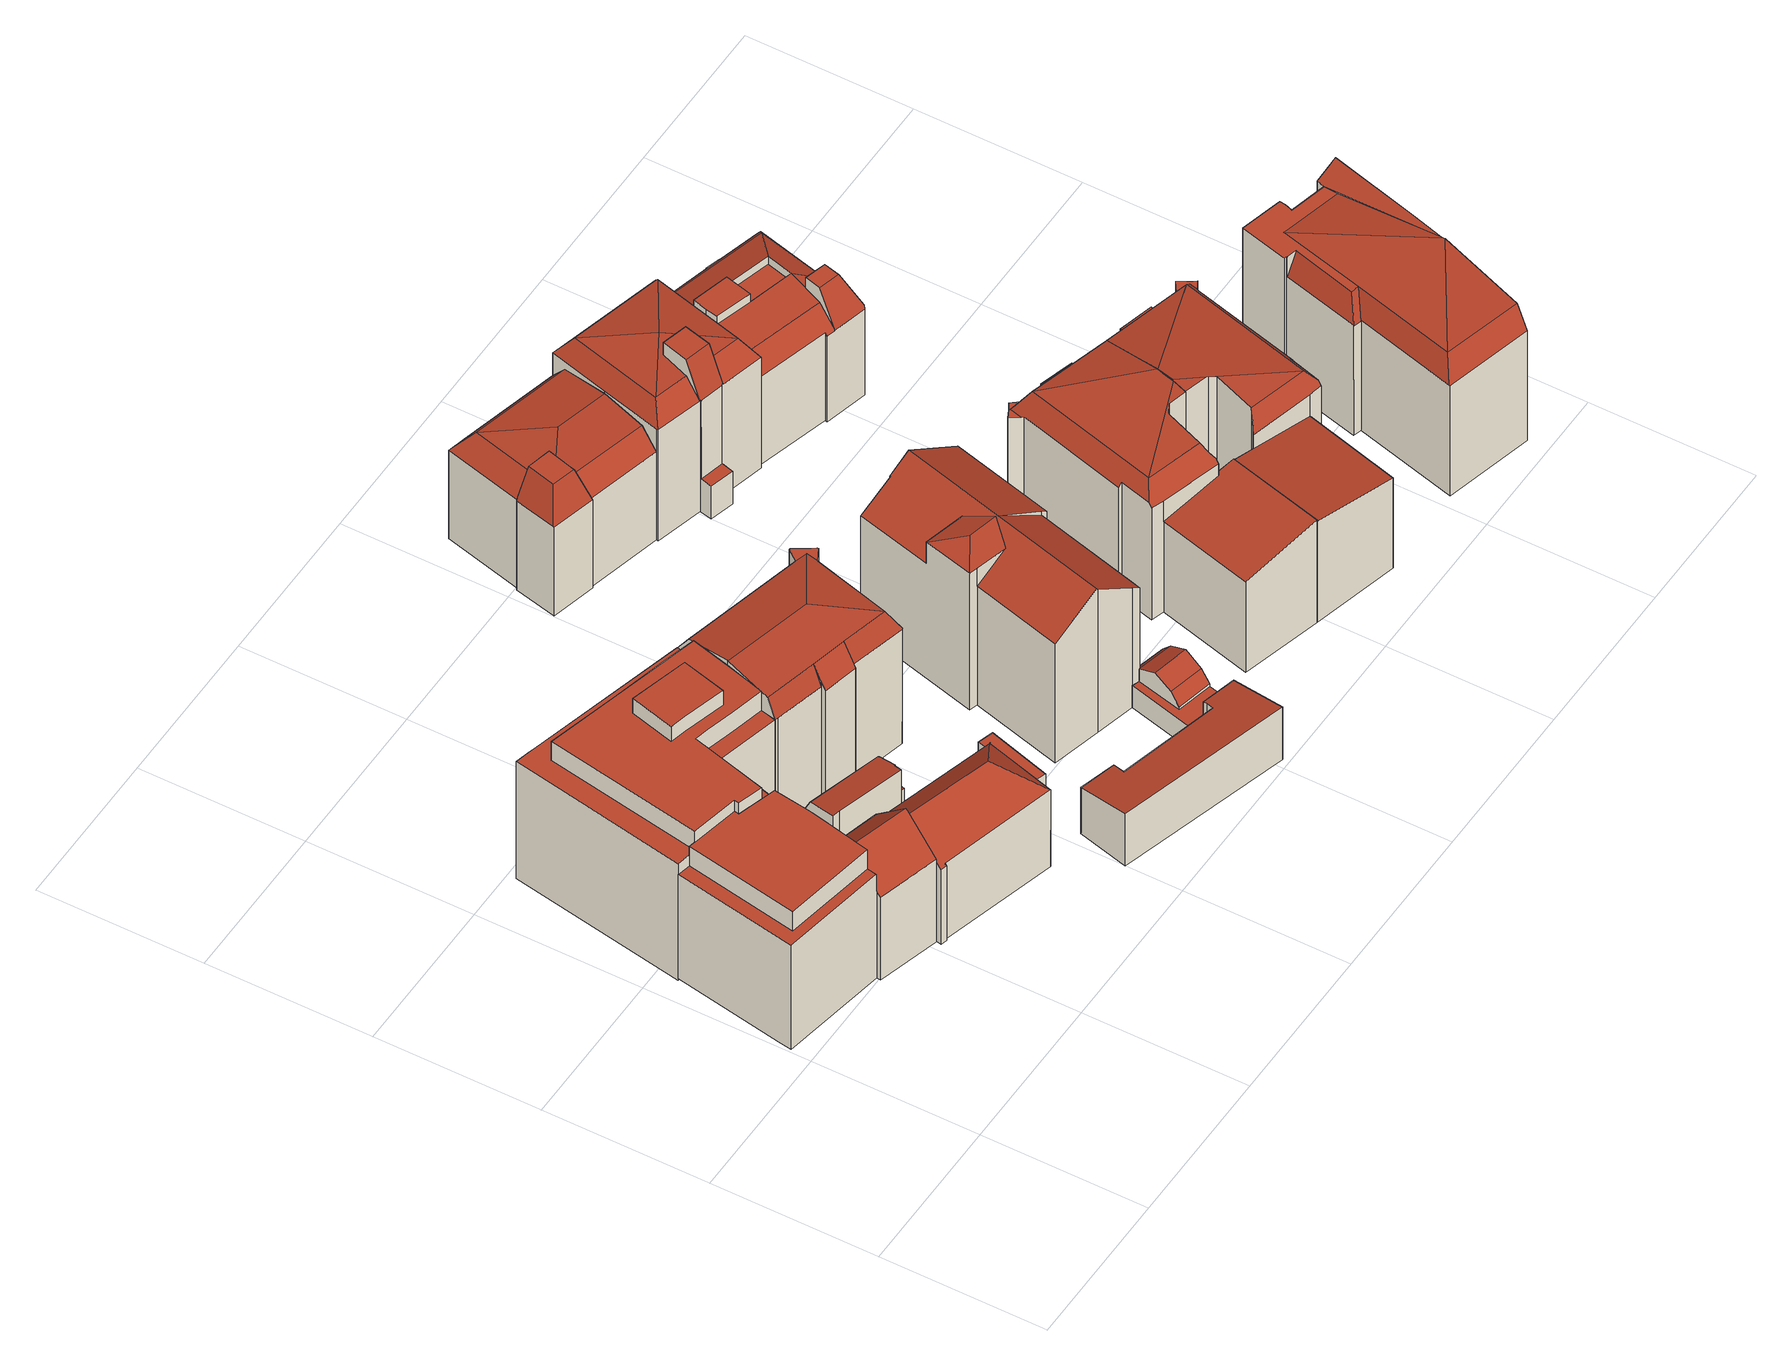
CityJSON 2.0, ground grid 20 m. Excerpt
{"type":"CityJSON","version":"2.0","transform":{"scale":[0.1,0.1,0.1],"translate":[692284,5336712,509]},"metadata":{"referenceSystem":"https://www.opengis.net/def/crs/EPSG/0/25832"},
"CityObjects":{
"building1":{"type":"Building","attributes":{"Gemeindeschluessel":"09162000","HoeheDach":"527.760","HoeheGrund":"509.680","Methode":"2000","NiedrigsteTraufeDesGebaeudes":"521.880","Geometrietyp2DReferenz":"3000","function":"31001_9998","roofType":"1000","measuredHeight":18.08,"storeysAboveGround":5},"address":[{"country":"Germany","locality":"München","thoroughfareName":"Kaulbachstraße 86"}],"geometry":[{"type":"Solid","lod":"2","boundaries":[[[[0,1,2,3]],[[4,5,6,7]],[[8,9,1,0,10,11,12,13]],[[14,15,16,17,18,19,20]],[[13,12,21,22]],[[12,11,6,5]],[[23,4,7,24,25]],[[15,14,26,27]],[[28,24,7,6,19,18]],[[16,15,27,29]],[[24,28,30,25]],[[31,32,2,1,9,33]],[[29,27,26,34,35,31,33,36,22,21,23,25,30,37]],[[3,38,10,0]],[[17,16,29,37]],[[22,36,8,13]],[[38,3,2,32,39,40]],[[21,12,5,4,23]],[[38,40,20,19,6,11,10]],[[30,28,18,17,37]],[[14,20,40,39,34,26]],[[34,39,32,31,35]],[[9,8,36,33]]]],"semantics":{"surfaces":[{"type":"WallSurface"},{"type":"RoofSurface","Dachneigung":"90.000","Dachorientierung":"-1.000","Flaeche":"2.184","Z_MAX":"12.200","Z_MAX_ASL":"521.880","Z_MIN":"12.200","Z_MIN_ASL":"521.880"},{"type":"RoofSurface","Dachneigung":"90.000","Dachorientierung":"-1.000","Flaeche":"158.019","Z_MAX":"18.080","Z_MAX_ASL":"527.760","Z_MIN":"18.080","Z_MIN_ASL":"527.760"},{"type":"RoofSurface","Dachneigung":"46.719","Dachorientierung":"197.796","Flaeche":"48.344","Z_MAX":"16.390","Z_MAX_ASL":"526.070","Z_MIN":"12.234","Z_MIN_ASL":"521.914"},{"type":"RoofSurface","Dachneigung":"46.719","Dachorientierung":"17.796","Flaeche":"49.468","Z_MAX":"16.390","Z_MAX_ASL":"526.070","Z_MIN":"12.200","Z_MIN_ASL":"521.880"},{"type":"GroundSurface"},{"type":"RoofSurface","Dachneigung":"90.000","Dachorientierung":"-1.000","Flaeche":"38.867","Z_MAX":"15.290","Z_MAX_ASL":"524.970","Z_MIN":"15.290","Z_MIN_ASL":"524.970"}],"values":[[0,1,2,3,0,0,0,0,4,0,0,0,5,0,0,0,6,0,0,0,0,0,0]]}}]},
"building2":{"type":"Building","attributes":{"Gemeindeschluessel":"09162000","HoeheDach":"531.530","HoeheGrund":"509.380","Methode":"2000","NiedrigsteTraufeDesGebaeudes":"526.560","Geometrietyp2DReferenz":"3000","function":"31001_9998","roofType":"1000","measuredHeight":22.15,"storeysAboveGround":6},"address":[{"country":"Germany","locality":"München","thoroughfareName":"Giselastraße 10;Kaulbachstraße 90"}],"geometry":[{"type":"Solid","lod":"2","boundaries":[[[[41,42,43,44]],[[45,46,47,48,49]],[[47,46,50,51]],[[52,53,54,55,56,57,58,59,60,61]],[[48,47,51,62]],[[63,45,49,48,62,64]],[[65,66,67,68]],[[69,70,56,55,71,72,73]],[[60,59,74,75]],[[59,58,76,74]],[[41,77,78,79,80,81,82,83,42]],[[84,71,55,54,53,52,85,86]],[[87,85,52,61]],[[73,88,89,90,44,43,91,92,68,67,93,75,74,76,94,70,69]],[[80,79,95,96,97,98,82,81]],[[67,66,87,61,60,75,93]],[[91,43,42,83,99,100,65,68,92]],[[56,70,94,76,58,57]],[[65,100,99,98,97,96,95,72,71,84,86,85,87,66],[50,63,64,62,51]],[[46,45,63,50]],[[98,99,83,82]],[[78,89,88,73,72,95,79]],[[89,78,77,41,44,90]]]],"semantics":{"surfaces":[{"type":"WallSurface"},{"type":"RoofSurface","Dachneigung":"90.000","Dachorientierung":"-1.000","Flaeche":"40.788","Z_MAX":"22.150","Z_MAX_ASL":"531.530","Z_MIN":"22.150","Z_MIN_ASL":"531.530"},{"type":"RoofSurface","Dachneigung":"90.000","Dachorientierung":"-1.000","Flaeche":"102.933","Z_MAX":"17.180","Z_MAX_ASL":"526.560","Z_MIN":"17.180","Z_MIN_ASL":"526.560"},{"type":"RoofSurface","Dachneigung":"90.000","Dachorientierung":"-1.000","Flaeche":"31.941","Z_MAX":"17.180","Z_MAX_ASL":"526.560","Z_MIN":"17.180","Z_MIN_ASL":"526.560"},{"type":"GroundSurface"},{"type":"RoofSurface","Dachneigung":"90.000","Dachorientierung":"-1.000","Flaeche":"245.296","Z_MAX":"20.050","Z_MAX_ASL":"529.430","Z_MIN":"20.050","Z_MIN_ASL":"529.430"}],"values":[[0,1,0,2,0,0,0,0,0,0,3,0,0,4,0,0,0,0,5,0,0,0,0]]}}]},
"building3":{"type":"Building","attributes":{"Gemeindeschluessel":"09162000","HoeheDach":"525.361","HoeheGrund":"509.890","Methode":"1000","NiedrigsteTraufeDesGebaeudes":"520.938","Geometrietyp2DReferenz":"3000","function":"31001_1000","roofType":"3200","measuredHeight":15.47,"storeysAboveGround":3},"address":[{"country":"Germany","locality":"München","thoroughfareName":"Kaulbachstraße 88"}],"geometry":[{"type":"Solid","lod":"2","boundaries":[[[[101,102,103,104,105]],[[104,106,107,105]],[[108,109,110,111]],[[109,108,112,113,112,114,115]],[[116,117,101,105,107,118,119,111,110,120]],[[113,112,119,118]],[[121,122,117,116]],[[112,106,104,103,114]],[[112,108,111,119]],[[123,121,116,120]],[[107,106,112,113,118]],[[110,109,115,123,120]],[[123,115,114,103,102,122,121]],[[122,102,101,117]]]],"semantics":{"surfaces":[{"type":"WallSurface"},{"type":"RoofSurface","Dachneigung":"47.303","Dachorientierung":"107.616","Flaeche":"29.511","Z_MAX":"15.470","Z_MAX_ASL":"525.361","Z_MIN":"11.065","Z_MIN_ASL":"520.955"},{"type":"GroundSurface"},{"type":"RoofSurface","Dachneigung":"47.303","Dachorientierung":"18.046","Flaeche":"86.536","Z_MAX":"15.470","Z_MAX_ASL":"525.361","Z_MIN":"11.108","Z_MIN_ASL":"520.998"},{"type":"RoofSurface","Dachneigung":"47.303","Dachorientierung":"198.046","Flaeche":"82.210","Z_MAX":"15.470","Z_MAX_ASL":"525.361","Z_MIN":"11.048","Z_MIN_ASL":"520.938"}],"values":[[0,0,0,1,2,0,0,3,0,0,0,0,4,0]]}}]},
"building4":{"type":"Building","attributes":{"Gemeindeschluessel":"09162000","HoeheDach":"518.321","HoeheGrund":"509.780","Methode":"2000","NiedrigsteTraufeDesGebaeudes":"513.800","Geometrietyp2DReferenz":"3000","function":"31001_9998","roofType":"1000","measuredHeight":8.54},"geometry":[{"type":"Solid","lod":"2","boundaries":[[[[124,125,126,127]],[[128,129,130,131]],[[125,132,133,126]],[[134,124,127,135]],[[136,137,138,139,140]],[[124,134,141,139,138,142,132,125]],[[127,126,133,143,136,140,144,145,135]],[[140,139,129,128,144]],[[128,131,145,144]],[[145,131,130,141,134,135]],[[139,141,130,129]],[[133,132,142,146,143]],[[146,137,136,143]],[[137,146,142,138]]]],"semantics":{"surfaces":[{"type":"WallSurface"},{"type":"RoofSurface","Dachneigung":"90.000","Dachorientierung":"-1.000","Flaeche":"3.065","Z_MAX":"4.020","Z_MAX_ASL":"513.800","Z_MIN":"4.020","Z_MIN_ASL":"513.800"},{"type":"RoofSurface","Dachneigung":"80.133","Dachorientierung":"16.043","Flaeche":"32.786","Z_MAX":"8.541","Z_MAX_ASL":"518.321","Z_MIN":"7.950","Z_MIN_ASL":"517.730"},{"type":"GroundSurface"},{"type":"RoofSurface","Dachneigung":"26.478","Dachorientierung":"16.042","Flaeche":"26.924","Z_MAX":"7.950","Z_MAX_ASL":"517.730","Z_MIN":"5.161","Z_MIN_ASL":"514.941"}],"values":[[0,1,0,0,0,2,3,0,0,0,0,0,0,4]]}}]},
"building5":{"type":"Building","attributes":{"Gemeindeschluessel":"09162000","HoeheDach":"515.892","HoeheGrund":"509.892","Methode":"3220","NiedrigsteTraufeDesGebaeudes":"515.892","Geometrietyp2DReferenz":"3000","function":"31001_2000","roofType":"9999","measuredHeight":6},"geometry":[{"type":"Solid","lod":"2","boundaries":[[[[147,148,111,119]],[[149,111,148,150]],[[151,119,111,149]],[[150,152,151,149]],[[150,148,147,152]],[[152,147,119,151]]]],"semantics":{"surfaces":[{"type":"GroundSurface"},{"type":"WallSurface"},{"type":"RoofSurface","Dachneigung":"90.000","Dachorientierung":"-1.000","Flaeche":"8.546","Z_MAX":"6.000","Z_MAX_ASL":"515.892","Z_MIN":"6.000","Z_MIN_ASL":"515.892"}],"values":[[0,1,1,2,1,1]]}}]},
"building6":{"type":"Building","attributes":{"Gemeindeschluessel":"09162000","HoeheDach":"515.900","HoeheGrund":"509.900","Methode":"3220","NiedrigsteTraufeDesGebaeudes":"515.900","Geometrietyp2DReferenz":"3000","function":"31001_2000","roofType":"9999","measuredHeight":6},"geometry":[{"type":"Solid","lod":"2","boundaries":[[[[152,147,148,150]],[[150,148,153,154]],[[155,156,157,158]],[[158,157,147,152]],[[153,148,147,157,156]],[[154,153,156,155]],[[152,150,154,155,158]]]],"semantics":{"surfaces":[{"type":"WallSurface"},{"type":"GroundSurface"},{"type":"RoofSurface","Dachneigung":"90.000","Dachorientierung":"-1.000","Flaeche":"15.551","Z_MAX":"6.000","Z_MAX_ASL":"515.900","Z_MIN":"6.000","Z_MIN_ASL":"515.900"}],"values":[[0,0,0,0,1,0,2]]}}]},
"building7":{"type":"Building","attributes":{"Gemeindeschluessel":"09162000","HoeheDach":"530.240","HoeheGrund":"509.630","Methode":"2000","NiedrigsteTraufeDesGebaeudes":"526.420","Geometrietyp2DReferenz":"3000","function":"31001_9998","roofType":"3400","measuredHeight":20.61,"storeysAboveGround":4},"address":[{"country":"Germany","locality":"München","thoroughfareName":"Giselastraße 12"}],"geometry":[{"type":"Solid","lod":"2","boundaries":[[[[159,160,161,162]],[[163,164,165,166,167,168]],[[169,170,165,164]],[[171,169,172]],[[173,174,175,176]],[[177,163,168,174,173,178]],[[179,180,181,182]],[[183,184,185,186]],[[177,187,163]],[[184,188,189,185]],[[180,190,191,181]],[[188,184,183,192,193,194,160,159]],[[161,160,194,195,179,182]],[[162,189,188,159]],[[169,171,190,180,179,195,193,170]],[[196,166,165,170,193,192]],[[197,196,192,183,186]],[[198,199,176,175,200,201,197,186,185,189,162,161,182,181,191,202]],[[174,168,203]],[[204,202,191,190,171,172,205]],[[204,205,164,163,187]],[[177,198,202,204,187]],[[201,78,167,166,196,197]],[[203,168,167,78,206]],[[172,169,164,205]],[[175,174,203,206,200]],[[206,78,201,200]],[[177,178,199,198]],[[178,173,176,199]],[[195,194,193]]]],"semantics":{"surfaces":[{"type":"WallSurface"},{"type":"RoofSurface","Dachneigung":"78.427","Dachorientierung":"196.012","Flaeche":"82.676","Z_MAX":"20.610","Z_MAX_ASL":"530.240","Z_MIN":"19.440","Z_MIN_ASL":"529.070"},{"type":"RoofSurface","Dachneigung":"78.432","Dachorientierung":"107.014","Flaeche":"33.339","Z_MAX":"20.610","Z_MAX_ASL":"530.240","Z_MIN":"19.440","Z_MIN_ASL":"529.070"},{"type":"RoofSurface","Dachneigung":"33.443","Dachorientierung":"196.012","Flaeche":"13.817","Z_MAX":"19.440","Z_MAX_ASL":"529.070","Z_MIN":"16.816","Z_MIN_ASL":"526.446"},{"type":"RoofSurface","Dachneigung":"33.402","Dachorientierung":"16.012","Flaeche":"46.016","Z_MAX":"19.440","Z_MAX_ASL":"529.070","Z_MIN":"16.822","Z_MIN_ASL":"526.452"},{"type":"RoofSurface","Dachneigung":"90.000","Dachorientierung":"-1.000","Flaeche":"3.500","Z_MAX":"19.440","Z_MAX_ASL":"529.070","Z_MIN":"19.440","Z_MIN_ASL":"529.070"},{"type":"RoofSurface","Dachneigung":"78.427","Dachorientierung":"16.012","Flaeche":"82.674","Z_MAX":"20.610","Z_MAX_ASL":"530.240","Z_MIN":"19.440","Z_MIN_ASL":"529.070"},{"type":"GroundSurface"},{"type":"RoofSurface","Dachneigung":"24.813","Dachorientierung":"196.011","Flaeche":"19.135","Z_MAX":"19.440","Z_MAX_ASL":"529.070","Z_MIN":"16.790","Z_MIN_ASL":"526.420"},{"type":"RoofSurface","Dachneigung":"24.813","Dachorientierung":"196.012","Flaeche":"17.868","Z_MAX":"19.440","Z_MAX_ASL":"529.070","Z_MIN":"16.986","Z_MIN_ASL":"526.616"},{"type":"RoofSurface","Dachneigung":"26.443","Dachorientierung":"107.014","Flaeche":"32.157","Z_MAX":"19.440","Z_MAX_ASL":"529.070","Z_MIN":"16.822","Z_MIN_ASL":"526.452"}],"values":[[0,1,2,0,0,3,0,0,0,0,0,4,0,0,5,6,0,7,0,0,8,0,0,9,10,0,0,0,0,0]]}}]},
"building8":{"type":"Building","attributes":{"Gemeindeschluessel":"09162000","HoeheDach":"517.683","HoeheGrund":"509.980","Methode":"2000","NiedrigsteTraufeDesGebaeudes":"516.693","Geometrietyp2DReferenz":"3000","function":"31001_1000","roofType":"1000","measuredHeight":7.7,"storeysAboveGround":2},"geometry":[{"type":"Solid","lod":"2","boundaries":[[[[207,208,209,210]],[[211,212,213,214,210,209,215,216,217]],[[218,219,216,215]],[[208,218,215,209]],[[220,221,213,212]],[[222,220,212,211]],[[219,223,217,216]],[[223,222,211,217]],[[224,207,210,214]],[[221,224,214,213]],[[218,208,207,224,221,220,222,223,219]]]],"semantics":{"surfaces":[{"type":"WallSurface"},{"type":"GroundSurface"},{"type":"RoofSurface","Dachneigung":"81.813","Dachorientierung":"15.886","Flaeche":"126.682","Z_MAX":"7.703","Z_MAX_ASL":"517.683","Z_MIN":"6.713","Z_MIN_ASL":"516.693"}],"values":[[0,1,0,0,0,0,0,0,0,0,2]]}}]},
"building9":{"type":"Building","attributes":{"Gemeindeschluessel":"09162000","HoeheDach":"516.100","HoeheGrund":"510.090","Methode":"2000","NiedrigsteTraufeDesGebaeudes":"513.260","Geometrietyp2DReferenz":"3000","function":"31001_2000","roofType":"1000","measuredHeight":6.01},"geometry":[{"type":"Solid","lod":"2","boundaries":[[[[225,226,227,228]],[[229,230,231,232]],[[233,234,235,236,237,238]],[[239,240,241,242,243,232,231,244]],[[241,245,227,226,242]],[[246,247,239,244]],[[248,240,239,247]],[[229,249,233,238,248,247,246,230]],[[240,248,238,237,245,241]],[[228,227,245,237,236,250]],[[250,236,235,251]],[[225,228,250,251,252,249,229,232,243]],[[252,234,233,249]],[[246,244,231,230]],[[226,225,243,242]],[[251,235,234,252]]]],"semantics":{"surfaces":[{"type":"RoofSurface","Dachneigung":"39.225","Dachorientierung":"13.372","Flaeche":"8.020","Z_MAX":"4.950","Z_MAX_ASL":"515.040","Z_MIN":"3.581","Z_MIN_ASL":"513.671"},{"type":"WallSurface"},{"type":"GroundSurface"},{"type":"RoofSurface","Dachneigung":"90.000","Dachorientierung":"-1.000","Flaeche":"25.065","Z_MAX":"3.170","Z_MAX_ASL":"513.260","Z_MIN":"3.170","Z_MIN_ASL":"513.260"},{"type":"RoofSurface","Dachneigung":"64.701","Dachorientierung":"13.372","Flaeche":"11.349","Z_MAX":"6.010","Z_MAX_ASL":"516.100","Z_MIN":"4.950","Z_MIN_ASL":"515.040"},{"type":"RoofSurface","Dachneigung":"64.695","Dachorientierung":"193.375","Flaeche":"11.342","Z_MAX":"6.010","Z_MAX_ASL":"516.100","Z_MIN":"4.950","Z_MIN_ASL":"515.040"},{"type":"RoofSurface","Dachneigung":"40.837","Dachorientierung":"193.375","Flaeche":"8.641","Z_MAX":"4.950","Z_MAX_ASL":"515.040","Z_MIN":"3.520","Z_MIN_ASL":"513.610"}],"values":[[0,1,1,2,1,1,1,3,1,4,5,1,1,1,1,6]]}}]},
"building10":{"type":"Building","attributes":{"Gemeindeschluessel":"09162000","HoeheDach":"531.370","HoeheGrund":"510.150","Methode":"1000","NiedrigsteTraufeDesGebaeudes":"513.250","Geometrietyp2DReferenz":"3000","function":"31001_1000","roofType":"3100","measuredHeight":21.22,"storeysAboveGround":4},"address":[{"country":"Germany","locality":"München","thoroughfareName":"Giselastraße 14"}],"geometry":[{"type":"Solid","lod":"2","boundaries":[[[[241,240,253,254,255,256,257,258,259,260,261,262,263,264,265,266,267,268,242]],[[256,269,270,271,272,273,257]],[[274,275,266,265]],[[271,276,272]],[[277,260,259,278]],[[279,269,280,281,282]],[[283,284,285]],[[286,273,272,276,282,281,287,288,289,284,290,291]],[[292,262,261,293]],[[294,291,290,274,295]],[[253,296,289,288,254]],[[280,287,281]],[[283,297,275,274,290,284]],[[270,269,279]],[[297,283,268,267]],[[280,269,256,255]],[[258,286,291,294,278,259]],[[298,299,292,293,277,278,294,295]],[[275,297,267,266]],[[299,298,264,263]],[[277,293,261,260]],[[273,286,258,257]],[[300,296,253,240]],[[276,271,270,279,282]],[[254,288,287,280,255]],[[292,299,263,262]],[[296,300,301,302,285,284,289]],[[301,300,240,241]],[[268,283,285,302,242]],[[264,298,295,274,265]],[[302,301,241,242]]]],"semantics":{"surfaces":[{"type":"GroundSurface"},{"type":"WallSurface"},{"type":"RoofSurface","Dachneigung":"71.317","Dachorientierung":"196.205","Flaeche":"14.845","Z_MAX":"21.120","Z_MAX_ASL":"531.270","Z_MIN":"20.048","Z_MIN_ASL":"530.198"},{"type":"RoofSurface","Dachneigung":"57.541","Dachorientierung":"286.730","Flaeche":"166.193","Z_MAX":"21.220","Z_MAX_ASL":"531.370","Z_MIN":"16.772","Z_MIN_ASL":"526.922"},{"type":"RoofSurface","Dachneigung":"57.534","Dachorientierung":"106.725","Flaeche":"107.550","Z_MAX":"21.220","Z_MAX_ASL":"531.370","Z_MIN":"16.772","Z_MIN_ASL":"526.922"},{"type":"RoofSurface","Dachneigung":"71.338","Dachorientierung":"286.725","Flaeche":"9.822","Z_MAX":"21.120","Z_MAX_ASL":"531.270","Z_MIN":"20.084","Z_MIN_ASL":"530.234"},{"type":"RoofSurface","Dachneigung":"90.000","Dachorientierung":"-1.000","Flaeche":"5.971","Z_MAX":"3.100","Z_MAX_ASL":"513.250","Z_MIN":"3.100","Z_MIN_ASL":"513.250"},{"type":"RoofSurface","Dachneigung":"71.336","Dachorientierung":"16.240","Flaeche":"14.898","Z_MAX":"21.120","Z_MAX_ASL":"531.270","Z_MIN":"20.050","Z_MIN_ASL":"530.200"},{"type":"RoofSurface","Dachneigung":"54.382","Dachorientierung":"106.726","Flaeche":"108.394","Z_MAX":"21.220","Z_MAX_ASL":"531.370","Z_MIN":"16.806","Z_MIN_ASL":"526.956"}],"values":[[0,1,1,1,1,2,1,3,1,1,1,1,4,5,1,1,1,6,1,1,1,1,1,7,1,1,8,1,1,1,1]]}}]},
"building11":{"type":"Building","attributes":{"Gemeindeschluessel":"09162000","HoeheDach":"526.990","HoeheGrund":"510.110","Methode":"2000","NiedrigsteTraufeDesGebaeudes":"523.052","Geometrietyp2DReferenz":"3000","function":"31001_1000","roofType":"3400","measuredHeight":16.88,"storeysAboveGround":3},"address":[{"country":"Germany","locality":"München","thoroughfareName":"Giselastraße 13"}],"geometry":[{"type":"Solid","lod":"2","boundaries":[[[[303,304,305,306,307]],[[308,309,310,311,312]],[[304,303,313,314]],[[315,313,303,316,317]],[[318,319,320,321,322]],[[323,324,325,326]],[[312,311,327,328,329]],[[315,317,330,309,308]],[[324,331,332,333,334]],[[327,332,331,328]],[[334,306,305,325,324]],[[322,321,311,310]],[[335,307,306,334,333]],[[333,332,336]],[[326,325,305,304,314]],[[331,324,323,337]],[[322,317,316,318]],[[319,318,316,303,307,335]],[[329,337,323,326,314,313,315,308,312]],[[309,330,322,310]],[[331,337,329,328]],[[330,317,322]],[[311,321,320,336,332,327]],[[336,320,319,335,333]]]],"semantics":{"surfaces":[{"type":"RoofSurface","Dachneigung":"24.341","Dachorientierung":"286.487","Flaeche":"18.414","Z_MAX":"16.880","Z_MAX_ASL":"526.990","Z_MIN":"13.045","Z_MIN_ASL":"523.155"},{"type":"WallSurface"},{"type":"RoofSurface","Dachneigung":"82.523","Dachorientierung":"286.364","Flaeche":"28.500","Z_MAX":"16.138","Z_MAX_ASL":"526.248","Z_MIN":"15.360","Z_MIN_ASL":"525.470"},{"type":"RoofSurface","Dachneigung":"14.021","Dachorientierung":"106.583","Flaeche":"3.330","Z_MAX":"16.880","Z_MAX_ASL":"526.990","Z_MIN":"12.945","Z_MIN_ASL":"523.055"},{"type":"RoofSurface","Dachneigung":"40.700","Dachorientierung":"196.388","Flaeche":"30.527","Z_MAX":"15.360","Z_MAX_ASL":"525.470","Z_MIN":"12.945","Z_MIN_ASL":"523.055"},{"type":"RoofSurface","Dachneigung":"24.698","Dachorientierung":"196.400","Flaeche":"17.826","Z_MAX":"16.880","Z_MAX_ASL":"526.990","Z_MIN":"13.039","Z_MIN_ASL":"523.149"},{"type":"RoofSurface","Dachneigung":"82.249","Dachorientierung":"16.357","Flaeche":"55.754","Z_MAX":"16.140","Z_MAX_ASL":"526.250","Z_MIN":"15.360","Z_MIN_ASL":"525.470"},{"type":"RoofSurface","Dachneigung":"90.000","Dachorientierung":"-1.000","Flaeche":"10.502","Z_MAX":"16.880","Z_MAX_ASL":"526.990","Z_MIN":"16.880","Z_MIN_ASL":"526.990"},{"type":"RoofSurface","Dachneigung":"42.328","Dachorientierung":"286.488","Flaeche":"28.936","Z_MAX":"15.360","Z_MAX_ASL":"525.470","Z_MIN":"12.942","Z_MIN_ASL":"523.052"},{"type":"GroundSurface"},{"type":"RoofSurface","Dachneigung":"38.035","Dachorientierung":"16.400","Flaeche":"37.437","Z_MAX":"15.360","Z_MAX_ASL":"525.470","Z_MIN":"12.969","Z_MIN_ASL":"523.079"},{"type":"RoofSurface","Dachneigung":"38.035","Dachorientierung":"16.227","Flaeche":"3.343","Z_MAX":"15.360","Z_MAX_ASL":"525.470","Z_MIN":"12.942","Z_MIN_ASL":"523.052"},{"type":"RoofSurface","Dachneigung":"81.755","Dachorientierung":"196.501","Flaeche":"49.968","Z_MAX":"16.140","Z_MAX_ASL":"526.250","Z_MIN":"15.360","Z_MIN_ASL":"525.470"}],"values":[[0,1,1,1,2,1,1,1,3,4,5,6,7,1,1,1,8,1,9,10,1,11,12,1]]}}]},
"building12":{"type":"Building","attributes":{"Gemeindeschluessel":"09162000","HoeheDach":"530.122","HoeheGrund":"510.020","Methode":"2000","NiedrigsteTraufeDesGebaeudes":"523.386","Geometrietyp2DReferenz":"3000","function":"31001_1000","roofType":"3400","measuredHeight":20.1,"storeysAboveGround":4},"address":[{"country":"Germany","locality":"München","thoroughfareName":"Giselastraße 16"}],"geometry":[{"type":"Solid","lod":"2","boundaries":[[[[338,339,340,341,342,343]],[[344,345,346,347,348,349,350,351,352,353,354,355,356,357,358,359,360,361,362,363,364,365,366,367]],[[368,369,370,371,343,342,372,373]],[[374,375,366,365]],[[339,338,346,345]],[[370,369,376,377]],[[359,358,378,379]],[[343,371,348,347]],[[360,380,381,382,361]],[[383,384,357,356]],[[351,350,385,386]],[[340,339,345,344]],[[379,380,360,359]],[[358,357,384,387,378]],[[382,381,388,389,390,375,374,391,392,393]],[[385,377,376,394,395,386]],[[371,370,377,349,348]],[[396,383,356,355]],[[369,368,394,376]],[[390,389,397]],[[364,398,391,374,365]],[[362,393,392,399,363]],[[352,395,394,368,353]],[[367,400,341,340,344]],[[396,355,354,373,372]],[[362,361,382,393]],[[384,383,396,372,342,389,388,387]],[[378,387,388,381,380,379]],[[400,397,389,342,341]],[[377,385,350,349]],[[354,353,368,373]],[[366,375,390,397,400,367]],[[338,343,347,346]],[[399,398,364,363]],[[398,399,392,391]],[[386,395,352,351]]]],"semantics":{"surfaces":[{"type":"RoofSurface","Dachneigung":"79.808","Dachorientierung":"197.813","Flaeche":"20.792","Z_MAX":"20.101","Z_MAX_ASL":"530.121","Z_MIN":"18.790","Z_MIN_ASL":"528.810"},{"type":"GroundSurface"},{"type":"RoofSurface","Dachneigung":"35.899","Dachorientierung":"197.812","Flaeche":"25.071","Z_MAX":"18.790","Z_MAX_ASL":"528.810","Z_MIN":"16.370","Z_MIN_ASL":"526.390"},{"type":"WallSurface"},{"type":"RoofSurface","Dachneigung":"29.762","Dachorientierung":"17.811","Flaeche":"31.129","Z_MAX":"18.790","Z_MAX_ASL":"528.810","Z_MIN":"16.370","Z_MIN_ASL":"526.390"},{"type":"RoofSurface","Dachneigung":"80.301","Dachorientierung":"286.877","Flaeche":"122.034","Z_MAX":"15.107","Z_MAX_ASL":"525.127","Z_MIN":"13.366","Z_MIN_ASL":"523.386"},{"type":"RoofSurface","Dachneigung":"79.808","Dachorientierung":"17.812","Flaeche":"38.657","Z_MAX":"20.102","Z_MAX_ASL":"530.122","Z_MIN":"18.790","Z_MIN_ASL":"528.810"},{"type":"RoofSurface","Dachneigung":"35.528","Dachorientierung":"286.923","Flaeche":"50.137","Z_MAX":"18.790","Z_MAX_ASL":"528.810","Z_MIN":"16.370","Z_MIN_ASL":"526.390"},{"type":"RoofSurface","Dachneigung":"90.000","Dachorientierung":"-1.000","Flaeche":"1.765","Z_MAX":"16.370","Z_MAX_ASL":"526.390","Z_MIN":"16.370","Z_MIN_ASL":"526.390"},{"type":"RoofSurface","Dachneigung":"82.828","Dachorientierung":"286.924","Flaeche":"101.677","Z_MAX":"20.102","Z_MAX_ASL":"530.122","Z_MIN":"18.790","Z_MIN_ASL":"528.810"},{"type":"RoofSurface","Dachneigung":"90.000","Dachorientierung":"-1.000","Flaeche":"2.018","Z_MAX":"16.370","Z_MAX_ASL":"526.390","Z_MIN":"16.370","Z_MIN_ASL":"526.390"}],"values":[[0,1,2,3,3,3,3,3,3,3,3,3,3,3,4,5,3,3,3,6,3,3,3,3,3,3,7,8,9,3,3,3,3,3,10,3]]}}]},
"building13":{"type":"Building","attributes":{"Gemeindeschluessel":"09162000","HoeheDach":"531.070","HoeheGrund":"510.250","Methode":"2000","NiedrigsteTraufeDesGebaeudes":"514.990","Geometrietyp2DReferenz":"3000","function":"31001_1000","roofType":"3400","measuredHeight":20.82,"storeysAboveGround":4},"address":[{"country":"Germany","locality":"München","thoroughfareName":"Giselastraße 15"}],"geometry":[{"type":"Solid","lod":"2","boundaries":[[[[401,402,403,404,405,406]],[[407,408,409,410,411,412]],[[413,414,415,416]],[[417,418,419,420]],[[421,422,414,413]],[[410,409,423,424]],[[425,426,427,420,419,428,429,415,414,422,430,431]],[[432,433,434]],[[435,416,415,429]],[[434,404,403,436,423,409,432]],[[427,437,438,439,417,420]],[[412,431,430,407]],[[424,423,436,440,441,442]],[[443,406,405,444,435,429,428]],[[407,421,433,408]],[[433,432,408]],[[411,425,431,412]],[[439,445,418,417]],[[421,413,416,435,444,434,433]],[[402,440,436,403]],[[442,437,427,426,410,424]],[[430,422,421,407]],[[405,404,434,444]],[[440,402,401,441]],[[419,418,445,446,443,428]],[[408,432,409]],[[438,446,445,439]],[[425,411,410,426]],[[446,438,437,442,441,401,406,443]]]],"semantics":{"surfaces":[{"type":"WallSurface"},{"type":"RoofSurface","Dachneigung":"30.291","Dachorientierung":"106.491","Flaeche":"35.007","Z_MAX":"18.550","Z_MAX_ASL":"528.800","Z_MIN":"16.294","Z_MIN_ASL":"526.544"},{"type":"RoofSurface","Dachneigung":"41.575","Dachorientierung":"196.591","Flaeche":"14.874","Z_MAX":"18.550","Z_MAX_ASL":"528.800","Z_MIN":"16.242","Z_MIN_ASL":"526.493"},{"type":"GroundSurface"},{"type":"RoofSurface","Dachneigung":"81.574","Dachorientierung":"286.491","Flaeche":"35.395","Z_MAX":"19.441","Z_MAX_ASL":"529.691","Z_MIN":"18.550","Z_MIN_ASL":"528.800"},{"type":"RoofSurface","Dachneigung":"81.015","Dachorientierung":"196.591","Flaeche":"22.368","Z_MAX":"19.441","Z_MAX_ASL":"529.691","Z_MIN":"18.550","Z_MIN_ASL":"528.800"},{"type":"RoofSurface","Dachneigung":"35.904","Dachorientierung":"16.591","Flaeche":"36.589","Z_MAX":"18.550","Z_MAX_ASL":"528.800","Z_MIN":"16.258","Z_MIN_ASL":"526.508"},{"type":"RoofSurface","Dachneigung":"81.580","Dachorientierung":"16.590","Flaeche":"35.763","Z_MAX":"19.441","Z_MAX_ASL":"529.691","Z_MIN":"18.550","Z_MIN_ASL":"528.800"},{"type":"RoofSurface","Dachneigung":"90.000","Dachorientierung":"-1.000","Flaeche":"4.645","Z_MAX":"4.740","Z_MAX_ASL":"514.990","Z_MIN":"4.740","Z_MIN_ASL":"514.990"},{"type":"RoofSurface","Dachneigung":"34.680","Dachorientierung":"286.491","Flaeche":"37.002","Z_MAX":"18.550","Z_MAX_ASL":"528.800","Z_MIN":"16.289","Z_MIN_ASL":"526.539"},{"type":"RoofSurface","Dachneigung":"41.576","Dachorientierung":"196.591","Flaeche":"15.462","Z_MAX":"18.550","Z_MAX_ASL":"528.800","Z_MIN":"16.280","Z_MIN_ASL":"526.530"},{"type":"RoofSurface","Dachneigung":"90.000","Dachorientierung":"-1.000","Flaeche":"10.993","Z_MAX":"20.820","Z_MAX_ASL":"531.070","Z_MIN":"20.820","Z_MIN_ASL":"531.070"},{"type":"RoofSurface","Dachneigung":"81.187","Dachorientierung":"106.491","Flaeche":"33.850","Z_MAX":"19.441","Z_MAX_ASL":"529.691","Z_MIN":"18.550","Z_MIN_ASL":"528.800"},{"type":"RoofSurface","Dachneigung":"24.195","Dachorientierung":"196.590","Flaeche":"16.264","Z_MAX":"20.820","Z_MAX_ASL":"531.070","Z_MIN":"16.220","Z_MIN_ASL":"526.470"}],"values":[[0,1,0,0,0,2,3,4,0,5,0,0,0,0,6,7,0,8,9,0,0,0,10,11,0,12,0,0,13]]}}]},
"building14":{"type":"Building","attributes":{"Gemeindeschluessel":"09162000","HoeheDach":"530.220","HoeheGrund":"509.990","Methode":"2000","NiedrigsteTraufeDesGebaeudes":"523.288","Geometrietyp2DReferenz":"3000","function":"31001_1000","roofType":"3400","measuredHeight":20.23,"storeysAboveGround":4},"address":[{"country":"Germany","locality":"München","thoroughfareName":"Giselastraße 18"}],"geometry":[{"type":"Solid","lod":"2","boundaries":[[[[447,448,449,450]],[[451,447,450,452]],[[453,454,455,456]],[[457,458,459,460,461,462,351,350,463,452,450,449,464,344,367,366,465,466,467,468,469,470,471,472,473]],[[474,475,476,447,451,477,478]],[[479,461,460,474,478]],[[449,448,480,481,464]],[[481,480,476,482,483,484,485]],[[486,487,472,471]],[[475,474,460,459,488]],[[479,489,462,461]],[[490,457,473,491]],[[467,453,456,492,468]],[[493,490,491,494,495,482,476,475,488]],[[496,497,489,479,498]],[[494,487,486,499,500,495]],[[499,486,471,470]],[[463,350,496,498]],[[472,487,494,491,473]],[[464,481,485,501,344]],[[497,496,350,351]],[[454,453,467,466]],[[480,448,447,476]],[[492,502,469,468]],[[484,503,501,485]],[[344,501,503,504,367]],[[482,390,483]],[[469,502,500,499,470]],[[351,462,489,497]],[[463,498,477,451,452]],[[493,488,459,458]],[[495,500,502,492,456,455,505,506,390,482]],[[465,505,455,454,466]],[[478,477,498,479]],[[367,504,483,390,506,366]],[[490,493,458,457]],[[483,504,503,484]],[[506,505,465,366]]]],"semantics":{"surfaces":[{"type":"WallSurface"},{"type":"RoofSurface","Dachneigung":"89.699","Dachorientierung":"12.809","Flaeche":"1.796","Z_MAX":"16.524","Z_MAX_ASL":"526.514","Z_MIN":"16.520","Z_MIN_ASL":"526.510"},{"type":"GroundSurface"},{"type":"RoofSurface","Dachneigung":"29.371","Dachorientierung":"196.905","Flaeche":"22.910","Z_MAX":"18.820","Z_MAX_ASL":"528.810","Z_MIN":"16.521","Z_MIN_ASL":"526.511"},{"type":"RoofSurface","Dachneigung":"82.901","Dachorientierung":"106.810","Flaeche":"109.933","Z_MAX":"20.230","Z_MAX_ASL":"530.220","Z_MIN":"18.820","Z_MIN_ASL":"528.810"},{"type":"RoofSurface","Dachneigung":"38.309","Dachorientierung":"106.811","Flaeche":"44.161","Z_MAX":"18.820","Z_MAX_ASL":"528.810","Z_MIN":"16.520","Z_MIN_ASL":"526.510"},{"type":"RoofSurface","Dachneigung":"81.450","Dachorientierung":"106.811","Flaeche":"132.965","Z_MAX":"14.938","Z_MAX_ASL":"524.928","Z_MIN":"13.298","Z_MIN_ASL":"523.288"},{"type":"RoofSurface","Dachneigung":"89.862","Dachorientierung":"73.106","Flaeche":"1.951","Z_MAX":"16.527","Z_MAX_ASL":"526.517","Z_MIN":"16.520","Z_MIN_ASL":"526.510"},{"type":"RoofSurface","Dachneigung":"79.252","Dachorientierung":"196.902","Flaeche":"18.728","Z_MAX":"19.773","Z_MAX_ASL":"529.763","Z_MIN":"18.820","Z_MIN_ASL":"528.810"},{"type":"RoofSurface","Dachneigung":"79.251","Dachorientierung":"196.906","Flaeche":"2.856","Z_MAX":"20.230","Z_MAX_ASL":"530.220","Z_MIN":"19.865","Z_MIN_ASL":"529.855"},{"type":"RoofSurface","Dachneigung":"79.253","Dachorientierung":"16.902","Flaeche":"42.839","Z_MAX":"20.230","Z_MAX_ASL":"530.220","Z_MIN":"18.820","Z_MIN_ASL":"528.810"},{"type":"RoofSurface","Dachneigung":"31.031","Dachorientierung":"16.905","Flaeche":"32.080","Z_MAX":"18.820","Z_MAX_ASL":"528.810","Z_MIN":"16.520","Z_MIN_ASL":"526.510"},{"type":"RoofSurface","Dachneigung":"82.739","Dachorientierung":"286.831","Flaeche":"0.039","Z_MAX":"20.230","Z_MAX_ASL":"530.220","Z_MIN":"20.228","Z_MIN_ASL":"530.218"}],"values":[[0,0,1,2,3,0,0,4,0,0,0,0,0,5,6,7,0,0,0,0,0,0,8,0,9,0,10,0,0,0,0,11,0,0,0,0,12,0]]}}]},
"building15":{"type":"Building","attributes":{"Gemeindeschluessel":"09162000","HoeheDach":"527.730","HoeheGrund":"510.220","Methode":"2000","NiedrigsteTraufeDesGebaeudes":"512.320","Geometrietyp2DReferenz":"3000","function":"31001_9998","roofType":"3400","measuredHeight":17.51,"storeysAboveGround":3},"address":[{"country":"Germany","locality":"München","thoroughfareName":"Giselastraße 17"}],"geometry":[{"type":"Solid","lod":"2","boundaries":[[[[507,508,509,510,511]],[[512,513,514,515]],[[516,517,518,519]],[[520,521,513,512,522]],[[523,524,525,430]],[[526,527,528,529]],[[510,530,531,532,533,511]],[[534,535,536,537,522,538]],[[518,425,431,430,525,539,540,527,526,541,542,543,519]],[[536,535,542,541]],[[531,544,545,546,547,532]],[[525,524,548,549,550,539]],[[551,552,509,508]],[[529,537,536,541,526]],[[544,512,515,553]],[[554,555,513,521]],[[533,516,519,543,507,511]],[[556,550,549,557]],[[548,558,557,549]],[[537,529,528,558,548,524,523,520,522]],[[544,531,538]],[[555,554,559,560,561]],[[550,556,540,539]],[[425,562,547,546,560,559,431]],[[551,534,538,531,530,552]],[[522,512,544,538]],[[552,530,510,509]],[[535,534,551,508,507,543,542]],[[517,562,425,518]],[[545,544,553,563]],[[516,533,532,547,562,517]],[[558,528,527,540,556,557]],[[513,555,561,545,563,514]],[[515,514,563,553]],[[431,559,554,521,520,523,430]],[[561,560,546,545]]]],"semantics":{"surfaces":[{"type":"RoofSurface","Dachneigung":"26.716","Dachorientierung":"197.525","Flaeche":"17.627","Z_MAX":"17.140","Z_MAX_ASL":"527.360","Z_MIN":"12.655","Z_MIN_ASL":"522.875"},{"type":"WallSurface"},{"type":"RoofSurface","Dachneigung":"71.949","Dachorientierung":"17.526","Flaeche":"46.258","Z_MAX":"16.290","Z_MAX_ASL":"526.510","Z_MIN":"15.080","Z_MIN_ASL":"525.300"},{"type":"RoofSurface","Dachneigung":"34.792","Dachorientierung":"106.455","Flaeche":"25.424","Z_MAX":"15.080","Z_MAX_ASL":"525.300","Z_MIN":"12.667","Z_MIN_ASL":"522.887"},{"type":"GroundSurface"},{"type":"RoofSurface","Dachneigung":"73.530","Dachorientierung":"197.537","Flaeche":"44.836","Z_MAX":"16.291","Z_MAX_ASL":"526.511","Z_MIN":"15.080","Z_MIN_ASL":"525.300"},{"type":"RoofSurface","Dachneigung":"20.990","Dachorientierung":"106.455","Flaeche":"13.964","Z_MAX":"17.140","Z_MAX_ASL":"527.360","Z_MIN":"12.838","Z_MIN_ASL":"523.059"},{"type":"RoofSurface","Dachneigung":"90.000","Dachorientierung":"-1.000","Flaeche":"3.335","Z_MAX":"2.100","Z_MAX_ASL":"512.320","Z_MIN":"2.100","Z_MIN_ASL":"512.320"},{"type":"RoofSurface","Dachneigung":"37.831","Dachorientierung":"17.526","Flaeche":"42.945","Z_MAX":"15.080","Z_MAX_ASL":"525.300","Z_MIN":"12.540","Z_MIN_ASL":"522.760"},{"type":"RoofSurface","Dachneigung":"69.738","Dachorientierung":"159.632","Flaeche":"2.914","Z_MAX":"16.291","Z_MAX_ASL":"526.511","Z_MIN":"15.080","Z_MIN_ASL":"525.300"},{"type":"RoofSurface","Dachneigung":"90.000","Dachorientierung":"-1.000","Flaeche":"15.521","Z_MAX":"17.510","Z_MAX_ASL":"527.730","Z_MIN":"17.510","Z_MIN_ASL":"527.730"},{"type":"RoofSurface","Dachneigung":"65.737","Dachorientierung":"106.448","Flaeche":"18.225","Z_MAX":"16.291","Z_MAX_ASL":"526.511","Z_MIN":"15.080","Z_MIN_ASL":"525.300"},{"type":"RoofSurface","Dachneigung":"90.000","Dachorientierung":"-1.000","Flaeche":"5.526","Z_MAX":"17.140","Z_MAX_ASL":"527.360","Z_MIN":"17.140","Z_MIN_ASL":"527.360"},{"type":"RoofSurface","Dachneigung":"42.348","Dachorientierung":"197.526","Flaeche":"31.886","Z_MAX":"15.080","Z_MAX_ASL":"525.300","Z_MIN":"12.595","Z_MIN_ASL":"522.815"},{"type":"RoofSurface","Dachneigung":"90.000","Dachorientierung":"-1.000","Flaeche":"19.271","Z_MAX":"15.150","Z_MAX_ASL":"525.370","Z_MIN":"15.150","Z_MIN_ASL":"525.370"}],"values":[[0,1,1,2,1,1,1,3,4,1,5,1,6,1,1,1,1,7,1,8,9,10,1,1,1,11,12,1,1,1,13,1,1,14,1,1]]}}]},
"building16":{"type":"Building","attributes":{"Gemeindeschluessel":"09162000","HoeheDach":"530.570","HoeheGrund":"509.880","Methode":"2000","NiedrigsteTraufeDesGebaeudes":"525.990","Geometrietyp2DReferenz":"3000","function":"31001_1000","roofType":"1000","measuredHeight":20.69,"storeysAboveGround":4},"address":[{"country":"Germany","locality":"München","thoroughfareName":"Giselastraße 20"}],"geometry":[{"type":"Solid","lod":"2","boundaries":[[[[564,565,566,567,568]],[[569,570,571,572,573]],[[574,575,576,577,578,579,580]],[[570,568,567,571]],[[567,566,581,572,571]],[[579,582,583,580]],[[569,573,584,575,574]],[[585,586,587,588]],[[589,590,591,592]],[[593,592,591,594,585,588,582,579,578,595,596,597,598]],[[599,600,601,602,592]],[[578,577,595]],[[597,596,576,575,584]],[[603,604,601,600]],[[595,577,576,596]],[[565,605,581,566]],[[588,587,583,582]],[[585,594,606,586]],[[593,599,592]],[[565,564,603,600,599,607,605]],[[597,584,573,572,581]],[[605,607,598,597,581]],[[606,594,590,589,602,601,604]],[[602,589,592]],[[564,568,570,569,574,580,583,587,586,606,604,603]],[[594,591,590]],[[599,593,598,607]]]],"semantics":{"surfaces":[{"type":"WallSurface"},{"type":"RoofSurface","Dachneigung":"26.643","Dachorientierung":"196.459","Flaeche":"34.490","Z_MAX":"19.120","Z_MAX_ASL":"529.000","Z_MIN":"16.152","Z_MIN_ASL":"526.032"},{"type":"RoofSurface","Dachneigung":"19.796","Dachorientierung":"16.459","Flaeche":"14.379","Z_MAX":"19.120","Z_MAX_ASL":"529.000","Z_MIN":"16.178","Z_MIN_ASL":"526.058"},{"type":"RoofSurface","Dachneigung":"90.000","Dachorientierung":"-1.000","Flaeche":"40.454","Z_MAX":"19.120","Z_MAX_ASL":"529.000","Z_MIN":"19.120","Z_MIN_ASL":"529.000"},{"type":"RoofSurface","Dachneigung":"58.852","Dachorientierung":"286.625","Flaeche":"25.007","Z_MAX":"20.690","Z_MAX_ASL":"530.570","Z_MIN":"19.120","Z_MIN_ASL":"529.000"},{"type":"RoofSurface","Dachneigung":"28.030","Dachorientierung":"196.458","Flaeche":"3.405","Z_MAX":"19.120","Z_MAX_ASL":"529.000","Z_MIN":"16.110","Z_MIN_ASL":"525.990"},{"type":"RoofSurface","Dachneigung":"24.280","Dachorientierung":"286.655","Flaeche":"28.263","Z_MAX":"19.120","Z_MAX_ASL":"529.000","Z_MIN":"16.210","Z_MIN_ASL":"526.090"},{"type":"RoofSurface","Dachneigung":"81.549","Dachorientierung":"196.457","Flaeche":"52.925","Z_MAX":"20.689","Z_MAX_ASL":"530.569","Z_MIN":"19.120","Z_MIN_ASL":"529.000"},{"type":"RoofSurface","Dachneigung":"22.487","Dachorientierung":"286.655","Flaeche":"40.143","Z_MAX":"19.120","Z_MAX_ASL":"529.000","Z_MIN":"16.117","Z_MIN_ASL":"525.997"},{"type":"RoofSurface","Dachneigung":"81.027","Dachorientierung":"286.656","Flaeche":"120.377","Z_MAX":"20.689","Z_MAX_ASL":"530.569","Z_MIN":"19.120","Z_MIN_ASL":"529.000"},{"type":"GroundSurface"},{"type":"RoofSurface","Dachneigung":"83.139","Dachorientierung":"16.457","Flaeche":"50.776","Z_MAX":"20.689","Z_MAX_ASL":"530.569","Z_MIN":"19.120","Z_MIN_ASL":"529.000"}],"values":[[0,0,0,0,1,0,0,0,2,3,4,0,5,0,6,7,0,0,0,0,8,9,0,0,10,0,11]]}}]}
},
"vertices":[
[20,234,188],[45,372,188],[45,372,160],[20,234,160],[169,293,129],[151,295,129],[149,284,129],[167,279,129],[110,352,188],[111,358,188],[134,214,188],[149,284,188],[151,295,188],[157,338,188],[133,202,134],[132,197,129],[207,176,129],[218,217,169],[218,219,171],[140,241,171],[132,202,134],[151,295,7],[157,338,7],[169,293,7],[167,277,130],[167,277,7],[133,202,7],[132,197,7],[230,261,129],[207,176,7],[230,261,7],[28,375,7],[28,375,160],[111,358,7],[2,225,7],[4,241,7],[110,352,7],[218,217,7],[134,214,160],[2,225,160],[132,202,160],
[177,413,176],[157,338,176],[157,338,4],[177,413,4],[220,437,225],[234,491,225],[163,510,225],[149,456,225],[169,451,225],[234,491,204],[163,510,204],[86,560,176],[171,538,176],[242,520,176],[282,509,176],[288,532,176],[90,584,176],[87,585,176],[66,590,176],[28,375,176],[53,370,176],[149,456,204],[220,437,204],[169,451,204],[110,352,204],[111,358,204],[111,358,4],[110,352,4],[282,509,4],[288,532,4],[282,509,204],[270,462,204],[270,462,4],[66,590,4],[28,375,4],[87,585,4],[178,413,176],[252,394,176],[256,413,176],[216,423,176],[183,432,176],[165,436,176],[140,343,176],[242,520,204],[86,560,204],[171,538,204],[53,370,204],[256,413,4],[252,394,4],[178,413,4],[140,343,4],[121,349,4],[53,370,4],[90,584,4],[256,413,204],[216,423,204],[183,432,204],[165,436,204],[140,343,204],[121,349,204],
[207,176,9],[207,176,126],[217,216,164],[218,217,163],[218,217,9],[230,261,120],[230,261,9],[373,185,120],[356,130,122],[356,130,9],[373,185,9],[382,218,120],[383,218,120],[324,185,164],[355,130,123],[213,167,9],[205,169,9],[383,218,9],[382,218,9],[213,169,9],[213,167,119],[205,169,119],[213,169,121],
[326,289,93],[244,313,93],[244,313,8],[326,289,8],[348,318,48],[335,321,48],[330,299,48],[342,295,48],[235,315,93],[235,315,8],[329,299,91],[329,299,8],[338,336,8],[338,336,59],[335,322,87],[335,321,87],[335,321,8],[330,299,91],[244,348,87],[247,359,8],[348,318,8],[342,295,8],[247,359,64],
[407,210,9],[397,178,9],[373,185,69],[397,178,69],[382,218,69],[407,210,69],
[416,172,9],[416,172,69],[438,248,69],[438,248,9],[419,254,9],[419,254,69],
[396,503,178],[397,505,175],[397,505,6],[396,503,6],[362,379,201],[420,365,201],[379,433,212],[269,460,212],[255,405,201],[319,389,201],[445,460,201],[449,475,201],[461,468,201],[461,468,175],[315,372,174],[316,378,184],[316,378,6],[315,372,6],[359,367,182],[357,362,175],[446,493,201],[454,480,201],[454,480,6],[446,493,6],[288,532,175],[341,519,176],[341,519,6],[288,532,6],[359,367,175],[341,517,178],[341,517,6],[461,470,201],[461,470,6],[284,516,201],[434,479,201],[444,493,176],[444,493,201],[270,462,212],[270,462,6],[359,367,6],[357,362,6],[256,393,6],[252,394,6],[429,350,6],[316,378,176],[429,350,174],[430,350,175],[256,393,176],
[578,78,78],[579,83,77],[579,83,10],[578,78,10],[411,127,10],[456,115,10],[451,100,10],[575,69,10],[621,72,10],[606,5,10],[395,65,10],[621,72,77],[606,5,87],[456,115,77],[451,100,80],[411,127,78],[395,65,87],[575,69,79],
[646,171,47],[602,182,47],[599,171,60],[643,160,60],[621,72,43],[579,83,43],[579,83,11],[621,72,11],[585,115,43],[585,115,46],[588,127,60],[593,149,71],[598,170,61],[598,170,43],[566,81,11],[589,173,11],[599,170,11],[602,182,11],[646,171,11],[578,78,11],[599,170,61],[578,78,43],[566,81,43],[589,173,43],[629,105,43],[638,139,71],[632,117,60],[629,105,46],
[541,185,11],[482,200,11],[511,310,11],[501,313,11],[540,466,11],[581,455,11],[582,458,11],[591,456,11],[595,471,11],[626,462,11],[623,449,11],[634,446,11],[633,443,11],[675,432,11],[643,307,11],[635,309,11],[501,313,212],[516,373,212],[516,374,212],[516,374,180],[540,466,179],[633,443,207],[675,432,179],[566,361,212],[591,456,42],[582,458,42],[538,335,223],[511,310,212],[550,300,212],[574,326,223],[635,309,185],[575,324,224],[635,309,180],[581,455,206],[511,310,186],[482,200,186],[539,185,224],[608,450,224],[581,456,206],[626,462,42],[595,471,42],[581,456,42],[633,443,42],[541,185,222],[643,307,179],[634,446,42],[623,449,42],[589,173,187],[599,170,180],[602,182,180],
[410,795,146],[408,795,142],[396,744,143],[416,756,180],[425,791,180],[578,854,11],[578,854,142],[573,837,165],[559,781,172],[559,781,11],[410,795,11],[408,795,11],[434,891,11],[410,795,141],[434,891,141],[431,790,165],[454,784,168],[451,775,168],[494,798,172],[451,868,165],[450,730,11],[450,730,141],[396,743,142],[396,743,11],[546,729,165],[541,709,141],[541,709,11],[456,886,141],[450,732,141],[450,754,165],[446,754,180],[445,749,180],[454,784,180],[446,754,165],[450,732,11],
[802,258,206],[813,264,208],[836,258,208],[840,275,211],[721,233,198],[790,214,198],[836,258,10],[813,264,10],[802,258,10],[790,214,10],[792,205,10],[795,198,10],[819,191,10],[789,74,10],[691,100,10],[721,215,10],[705,220,10],[716,262,10],[712,263,10],[748,397,10],[739,411,10],[749,416,10],[758,421,10],[766,410,10],[795,402,10],[797,407,10],[839,395,10],[838,390,10],[868,382,10],[844,290,10],[721,215,174],[794,194,174],[795,198,179],[792,205,188],[706,223,180],[705,220,175],[838,390,174],[868,382,174],[794,194,157],[795,198,157],[739,411,174],[749,416,174],[758,421,174],[766,411,174],[766,410,175],[712,263,175],[748,397,175],[819,191,161],[789,74,161],[747,399,174],[751,415,174],[764,397,198],[865,369,198],[838,391,174],[795,402,174],[795,402,175],[721,215,144],[691,100,144],[716,262,180],[846,298,211],[839,395,174],[797,407,174],[844,290,211],
[602,710,221],[611,743,221],[611,743,203],[602,710,198],[597,691,175],[597,691,176],[719,817,176],[703,805,198],[674,692,198],[682,669,175],[683,673,175],[701,746,176],[559,781,175],[559,781,12],[541,709,12],[541,709,175],[624,668,60],[594,676,60],[594,676,12],[624,668,12],[578,854,175],[578,854,12],[634,702,198],[629,683,175],[683,673,12],[682,669,12],[628,683,12],[598,691,12],[540,706,12],[719,817,12],[701,746,12],[632,761,207],[589,834,198],[560,721,198],[540,706,175],[642,735,203],[628,683,176],[628,683,175],[628,683,60],[642,735,221],[634,702,221],[629,683,176],[598,691,176],[540,706,176],[598,690,60],[598,690,175],
[859,194,198],[871,242,207],[871,242,10],[859,194,10],[853,189,186],[853,189,10],[947,366,175],[904,377,175],[903,373,175],[946,362,175],[988,334,10],[956,203,10],[952,204,10],[940,160,10],[925,164,10],[894,47,10],[847,184,10],[866,249,10],[903,373,10],[904,377,10],[947,366,10],[946,361,10],[977,353,10],[991,363,10],[997,353,10],[1003,344,10],[992,338,10],[940,160,176],[941,164,182],[931,175,198],[847,184,175],[925,164,175],[925,164,143],[870,243,208],[866,249,208],[974,340,198],[846,297,212],[841,276,212],[864,250,209],[997,353,175],[1003,344,175],[952,204,182],[894,47,143],[988,334,179],[992,338,176],[946,361,176],[956,203,177],[993,338,175],[995,349,175],[819,191,159],[789,74,159],[847,184,155],[991,363,175],[978,354,175],[836,258,209],[977,353,177],[840,276,212],[844,290,212],[903,373,176],[868,382,176],
[824,632,139],[825,633,143],[815,657,184],[789,664,184],[783,642,139],[807,736,175],[751,752,175],[751,752,164],[807,736,164],[772,645,138],[773,648,141],[773,648,12],[772,645,12],[715,800,163],[706,764,175],[842,765,163],[719,817,140],[791,799,139],[791,799,12],[861,780,12],[808,794,12],[808,794,139],[861,780,138],[794,684,184],[794,684,169],[789,664,163],[783,642,138],[836,673,139],[839,685,139],[837,686,142],[860,777,142],[820,677,163],[796,817,12],[813,813,12],[837,686,12],[839,685,12],[824,632,12],[799,704,175],[743,719,175],[698,732,175],[688,692,163],[791,800,138],[791,800,33],[796,817,33],[836,673,141],[820,677,184],[799,704,164],[706,764,187],[751,752,187],[813,813,33],[808,795,33],[808,795,138],[701,746,187],[698,732,187],[743,719,187],[683,673,141],[743,719,164],
[1144,116,9],[1144,116,212],[1123,37,200],[1119,23,170],[1119,23,9],[1044,175,9],[1012,50,9],[1012,50,171],[1012,51,171],[1044,175,171],[1034,178,9],[1034,178,170],[1034,178,171],[1058,271,171],[1058,271,200],[1058,272,200],[1058,272,9],[1027,62,200],[1055,272,200],[1055,272,9],[1043,175,170],[1121,318,200],[1121,318,9],[1070,331,9],[1070,331,200],[1165,300,171],[1120,311,171],[1117,301,200],[1162,290,200],[1161,273,200],[1120,311,200],[1071,268,200],[1050,190,200],[1060,188,200],[1086,292,200],[1151,144,215],[1161,181,215],[1190,293,216],[1165,300,200],[1161,181,9],[1190,293,9],[1150,139,216],[1120,311,9],[1150,141,216]
]}
